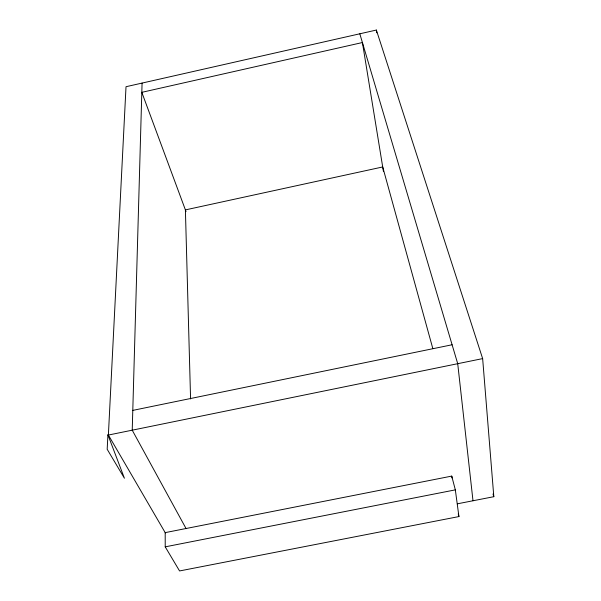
<?xml version="1.0" encoding="UTF-8"?>
<svg xmlns="http://www.w3.org/2000/svg" width="601" height="601" viewBox="0 0 601 601"><rect width="100%" height="100%" fill="white"/><g stroke="black" fill="none" stroke-linecap="round" stroke-linejoin="round"><path stroke-width="0.9" d="M142.076 83.081L132.228 430.181L186.13 528.677M165.38 532.959L108.383 435.049L126.015 86.717L376.369 30.05L482.648 358.602L493.819 496.696L457.369 503.818M132.791 410.385L452.102 344.764M108.383 435.049L482.648 358.602M451.734 476.097L165.192 532.629L165.222 546.842L179.564 570.95L458.931 516.567L455.333 489.868L451.734 476.097L451.99 477.953M165.222 546.842L455.333 489.868M186.025 211.582L141.813 92.336L362.411 42.536L383.43 171.405M359.819 33.799L457.722 363.695L472.995 500.768M493.023 493.992L493.819 496.696M432.825 348.58L382.709 166.958L185.401 209.899L190.577 398.951M458.232 513.855L458.931 516.567M376.369 30.05L376.782 32.822M107.917 434.839L107.181 449.27L124.415 478.238L107.917 434.839"/></g></svg>
